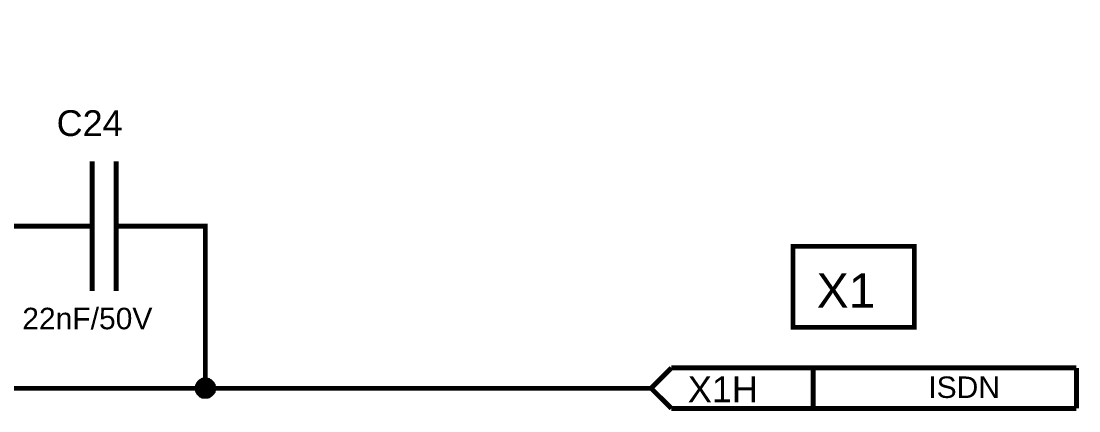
# Model space of a CAD drawing. Header units: millimetres. Extents: x -2024 to 917, y -725 to 13.
# Drawn here: x -1448 to -1382.8, y -293.1 to -269 of the extents above; entities that cross this region are included whole.
import ezdxf

# ---------------------------------------------------------------- set-up
doc = ezdxf.new("R2010")
doc.units = ezdxf.units.MM
doc.styles.get("Standard").update_dxf_attribs({"font": 'arial.ttf'})

msp = doc.modelspace()

# ---------------------------------------------------------------- linework, layer by layer
at = {"color": 7}
for points, const_width in [([(-1446.63, -281.673), (-1449.129, -281.673), (-1449.129, -269.171), (-1455.386, -269.171)], 0.3), ([(-1443.634, -277.665), (-1443.634, -285.663)], 0.3), ([(-1442.145, -277.665), (-1442.145, -285.663)], 0.3), ([(-1443.634, -281.673), (-1446.63, -281.673)], 0.3), ([(-1442.145, -281.673), (-1439.149, -281.673)], 0.3), ([(-1439.149, -281.673), (-1436.65, -281.673), (-1436.65, -291.674)], 0.3), ([(-1409.158, -291.674), (-1407.901, -290.416)], 0.3), ([(-1407.901, -290.416), (-1382.925, -290.416)], 0.3), ([(-1399.162, -290.416), (-1399.162, -292.916)], 0.3), ([(-1382.925, -290.416), (-1382.925, -292.916)], 0.3), ([(-1474.121, -291.674), (-1436.65, -291.674), (-1411.658, -291.674)], 0.3), ([(-1437.146, -291.674), (-1437.146, -291.641), (-1437.146, -291.625), (-1437.146, -291.591), (-1437.13, -291.575), (-1437.13, -291.542), (-1437.13, -291.525), (-1437.113, -291.492), (-1437.113, -291.476), (-1437.097, -291.459), (-1437.08, -291.426), (-1437.08, -291.409), (-1437.064, -291.393), (-1437.047, -291.376), (-1437.03, -291.343), (-1437.014, -291.327), (-1436.997, -291.31), (-1436.981, -291.293), (-1436.964, -291.277), (-1436.948, -291.26), (-1436.931, -291.244), (-1436.915, -291.244), (-1436.881, -291.227), (-1436.865, -291.211), (-1436.848, -291.194), (-1436.815, -291.194), (-1436.799, -291.178), (-1436.782, -291.178), (-1436.749, -291.178), (-1436.733, -291.161), (-1436.699, -291.161), (-1436.683, -291.161), (-1436.65, -291.161)], 0.3), ([(-1437.146, -291.674), (-1437.146, -291.641), (-1437.146, -291.625), (-1437.146, -291.591), (-1437.13, -291.575), (-1437.13, -291.542), (-1437.13, -291.525), (-1437.113, -291.492), (-1437.113, -291.476), (-1437.097, -291.459), (-1437.08, -291.426), (-1437.08, -291.409), (-1437.064, -291.393), (-1437.047, -291.376), (-1437.03, -291.343), (-1437.014, -291.327), (-1436.997, -291.31), (-1436.981, -291.293), (-1436.964, -291.277), (-1436.948, -291.26), (-1436.931, -291.244), (-1436.915, -291.244), (-1436.881, -291.227), (-1436.865, -291.211), (-1436.848, -291.194), (-1436.815, -291.194), (-1436.799, -291.178), (-1436.782, -291.178), (-1436.749, -291.178), (-1436.733, -291.161), (-1436.699, -291.161), (-1436.683, -291.161), (-1436.65, -291.161)], 0.3), ([(-1437.146, -291.674), (-1437.146, -291.641), (-1437.146, -291.625), (-1437.146, -291.591), (-1437.13, -291.575), (-1437.13, -291.542), (-1437.13, -291.525), (-1437.113, -291.492), (-1437.113, -291.476), (-1437.097, -291.459), (-1437.08, -291.426), (-1437.08, -291.409), (-1437.064, -291.393), (-1437.047, -291.376), (-1437.03, -291.343), (-1437.014, -291.327), (-1436.997, -291.31), (-1436.981, -291.293), (-1436.964, -291.277), (-1436.948, -291.26), (-1436.931, -291.244), (-1436.915, -291.244), (-1436.881, -291.227), (-1436.865, -291.211), (-1436.848, -291.194), (-1436.815, -291.194), (-1436.799, -291.178), (-1436.782, -291.178), (-1436.749, -291.178), (-1436.733, -291.161), (-1436.699, -291.161), (-1436.683, -291.161), (-1436.65, -291.161)], 0.3), ([(-1437.146, -291.674), (-1437.146, -291.641), (-1437.146, -291.625), (-1437.146, -291.591), (-1437.13, -291.575), (-1437.13, -291.542), (-1437.13, -291.525), (-1437.113, -291.492), (-1437.113, -291.476), (-1437.097, -291.459), (-1437.08, -291.426), (-1437.08, -291.409), (-1437.064, -291.393), (-1437.047, -291.376), (-1437.03, -291.343), (-1437.014, -291.327), (-1436.997, -291.31), (-1436.981, -291.293), (-1436.964, -291.277), (-1436.948, -291.26), (-1436.931, -291.244), (-1436.915, -291.244), (-1436.881, -291.227), (-1436.865, -291.211), (-1436.848, -291.194), (-1436.815, -291.194), (-1436.799, -291.178), (-1436.782, -291.178), (-1436.749, -291.178), (-1436.733, -291.161), (-1436.699, -291.161), (-1436.683, -291.161), (-1436.65, -291.161)], 0.3), ([(-1436.65, -292.171), (-1436.683, -292.171), (-1436.699, -292.171), (-1436.733, -292.171), (-1436.749, -292.155), (-1436.782, -292.155), (-1436.799, -292.155), (-1436.815, -292.138), (-1436.848, -292.138), (-1436.865, -292.121), (-1436.881, -292.105), (-1436.915, -292.105), (-1436.931, -292.088), (-1436.948, -292.072), (-1436.964, -292.055), (-1436.981, -292.039), (-1436.997, -292.022), (-1437.014, -292.005), (-1437.03, -291.989), (-1437.047, -291.972), (-1437.064, -291.956), (-1437.08, -291.939), (-1437.08, -291.906), (-1437.097, -291.89), (-1437.113, -291.873), (-1437.113, -291.84), (-1437.13, -291.823), (-1437.13, -291.807), (-1437.13, -291.774), (-1437.146, -291.757), (-1437.146, -291.724), (-1437.146, -291.707), (-1437.146, -291.674)], 0.3), ([(-1437.146, -291.674), (-1437.146, -291.674)], 0.3), ([(-1436.65, -292.171), (-1436.683, -292.171), (-1436.699, -292.171), (-1436.733, -292.171), (-1436.749, -292.155), (-1436.782, -292.155), (-1436.799, -292.155), (-1436.815, -292.138), (-1436.848, -292.138), (-1436.865, -292.121), (-1436.881, -292.105), (-1436.915, -292.105), (-1436.931, -292.088), (-1436.948, -292.072), (-1436.964, -292.055), (-1436.981, -292.039), (-1436.997, -292.022), (-1437.014, -292.005), (-1437.03, -291.989), (-1437.047, -291.972), (-1437.064, -291.956), (-1437.08, -291.939), (-1437.08, -291.906), (-1437.097, -291.89), (-1437.113, -291.873), (-1437.113, -291.84), (-1437.13, -291.823), (-1437.13, -291.807), (-1437.13, -291.774), (-1437.146, -291.757), (-1437.146, -291.724), (-1437.146, -291.707), (-1437.146, -291.674)], 0.3), ([(-1437.146, -291.674), (-1437.146, -291.674)], 0.3), ([(-1436.65, -292.171), (-1436.683, -292.171), (-1436.699, -292.171), (-1436.733, -292.171), (-1436.749, -292.155), (-1436.782, -292.155), (-1436.799, -292.155), (-1436.815, -292.138), (-1436.848, -292.138), (-1436.865, -292.121), (-1436.881, -292.105), (-1436.915, -292.105), (-1436.931, -292.088), (-1436.948, -292.072), (-1436.964, -292.055), (-1436.981, -292.039), (-1436.997, -292.022), (-1437.014, -292.005), (-1437.03, -291.989), (-1437.047, -291.972), (-1437.064, -291.956), (-1437.08, -291.939), (-1437.08, -291.906), (-1437.097, -291.89), (-1437.113, -291.873), (-1437.113, -291.84), (-1437.13, -291.823), (-1437.13, -291.807), (-1437.13, -291.774), (-1437.146, -291.757), (-1437.146, -291.724), (-1437.146, -291.707), (-1437.146, -291.674)], 0.3), ([(-1437.146, -291.674), (-1437.146, -291.674)], 0.3), ([(-1436.65, -292.171), (-1436.683, -292.171), (-1436.699, -292.171), (-1436.733, -292.171), (-1436.749, -292.155), (-1436.782, -292.155), (-1436.799, -292.155), (-1436.815, -292.138), (-1436.848, -292.138), (-1436.865, -292.121), (-1436.881, -292.105), (-1436.915, -292.105), (-1436.931, -292.088), (-1436.948, -292.072), (-1436.964, -292.055), (-1436.981, -292.039), (-1436.997, -292.022), (-1437.014, -292.005), (-1437.03, -291.989), (-1437.047, -291.972), (-1437.064, -291.956), (-1437.08, -291.939), (-1437.08, -291.906), (-1437.097, -291.89), (-1437.113, -291.873), (-1437.113, -291.84), (-1437.13, -291.823), (-1437.13, -291.807), (-1437.13, -291.774), (-1437.146, -291.757), (-1437.146, -291.724), (-1437.146, -291.707), (-1437.146, -291.674)], 0.3), ([(-1437.146, -291.674), (-1437.146, -291.674)], 0.3), ([(-1437.146, -291.674), (-1437.146, -291.641), (-1437.146, -291.625), (-1437.146, -291.591), (-1437.13, -291.575), (-1437.13, -291.542), (-1437.13, -291.525), (-1437.113, -291.492), (-1437.113, -291.476), (-1437.097, -291.459), (-1437.08, -291.426), (-1437.08, -291.409), (-1437.064, -291.393), (-1437.047, -291.376), (-1437.03, -291.343), (-1437.014, -291.327), (-1436.997, -291.31), (-1436.981, -291.293), (-1436.964, -291.277), (-1436.948, -291.26), (-1436.931, -291.244), (-1436.915, -291.244), (-1436.881, -291.227), (-1436.865, -291.211), (-1436.848, -291.194), (-1436.815, -291.194), (-1436.799, -291.178), (-1436.782, -291.178), (-1436.749, -291.178), (-1436.733, -291.161), (-1436.699, -291.161), (-1436.683, -291.161), (-1436.65, -291.161)], 0.0991), ([(-1437.146, -291.674), (-1437.146, -291.641), (-1437.146, -291.625), (-1437.146, -291.591), (-1437.13, -291.575), (-1437.13, -291.542), (-1437.13, -291.525), (-1437.113, -291.492), (-1437.113, -291.476), (-1437.097, -291.459), (-1437.08, -291.426), (-1437.08, -291.409), (-1437.064, -291.393), (-1437.047, -291.376), (-1437.03, -291.343), (-1437.014, -291.327), (-1436.997, -291.31), (-1436.981, -291.293), (-1436.964, -291.277), (-1436.948, -291.26), (-1436.931, -291.244), (-1436.915, -291.244), (-1436.881, -291.227), (-1436.865, -291.211), (-1436.848, -291.194), (-1436.815, -291.194), (-1436.799, -291.178), (-1436.782, -291.178), (-1436.749, -291.178), (-1436.733, -291.161), (-1436.699, -291.161), (-1436.683, -291.161), (-1436.65, -291.161)], 0.0991), ([(-1437.146, -291.674), (-1437.146, -291.641), (-1437.146, -291.625), (-1437.146, -291.591), (-1437.13, -291.575), (-1437.13, -291.542), (-1437.13, -291.525), (-1437.113, -291.492), (-1437.113, -291.476), (-1437.097, -291.459), (-1437.08, -291.426), (-1437.08, -291.409), (-1437.064, -291.393), (-1437.047, -291.376), (-1437.03, -291.343), (-1437.014, -291.327), (-1436.997, -291.31), (-1436.981, -291.293), (-1436.964, -291.277), (-1436.948, -291.26), (-1436.931, -291.244), (-1436.915, -291.244), (-1436.881, -291.227), (-1436.865, -291.211), (-1436.848, -291.194), (-1436.815, -291.194), (-1436.799, -291.178), (-1436.782, -291.178), (-1436.749, -291.178), (-1436.733, -291.161), (-1436.699, -291.161), (-1436.683, -291.161), (-1436.65, -291.161)], 0.0991), ([(-1437.146, -291.674), (-1437.146, -291.641), (-1437.146, -291.625), (-1437.146, -291.591), (-1437.13, -291.575), (-1437.13, -291.542), (-1437.13, -291.525), (-1437.113, -291.492), (-1437.113, -291.476), (-1437.097, -291.459), (-1437.08, -291.426), (-1437.08, -291.409), (-1437.064, -291.393), (-1437.047, -291.376), (-1437.03, -291.343), (-1437.014, -291.327), (-1436.997, -291.31), (-1436.981, -291.293), (-1436.964, -291.277), (-1436.948, -291.26), (-1436.931, -291.244), (-1436.915, -291.244), (-1436.881, -291.227), (-1436.865, -291.211), (-1436.848, -291.194), (-1436.815, -291.194), (-1436.799, -291.178), (-1436.782, -291.178), (-1436.749, -291.178), (-1436.733, -291.161), (-1436.699, -291.161), (-1436.683, -291.161), (-1436.65, -291.161)], 0.0991), ([(-1436.65, -291.161), (-1436.65, -291.161)], 0.3), ([(-1436.65, -291.161), (-1436.617, -291.161), (-1436.6, -291.161), (-1436.567, -291.161), (-1436.55, -291.178), (-1436.517, -291.178), (-1436.501, -291.178), (-1436.468, -291.194), (-1436.451, -291.194), (-1436.435, -291.211), (-1436.402, -291.227), (-1436.385, -291.244), (-1436.368, -291.244), (-1436.352, -291.26), (-1436.319, -291.277), (-1436.302, -291.293), (-1436.286, -291.31), (-1436.269, -291.327), (-1436.253, -291.343), (-1436.236, -291.376), (-1436.219, -291.393), (-1436.219, -291.409), (-1436.203, -291.426), (-1436.186, -291.459), (-1436.17, -291.476), (-1436.17, -291.492), (-1436.153, -291.525), (-1436.153, -291.542), (-1436.153, -291.575), (-1436.137, -291.591), (-1436.137, -291.625), (-1436.137, -291.641), (-1436.137, -291.674)], 0.3), ([(-1436.65, -291.161), (-1436.65, -291.161)], 0.3), ([(-1436.65, -291.161), (-1436.617, -291.161), (-1436.6, -291.161), (-1436.567, -291.161), (-1436.55, -291.178), (-1436.517, -291.178), (-1436.501, -291.178), (-1436.468, -291.194), (-1436.451, -291.194), (-1436.435, -291.211), (-1436.402, -291.227), (-1436.385, -291.244), (-1436.368, -291.244), (-1436.352, -291.26), (-1436.319, -291.277), (-1436.302, -291.293), (-1436.286, -291.31), (-1436.269, -291.327), (-1436.253, -291.343), (-1436.236, -291.376), (-1436.219, -291.393), (-1436.219, -291.409), (-1436.203, -291.426), (-1436.186, -291.459), (-1436.17, -291.476), (-1436.17, -291.492), (-1436.153, -291.525), (-1436.153, -291.542), (-1436.153, -291.575), (-1436.137, -291.591), (-1436.137, -291.625), (-1436.137, -291.641), (-1436.137, -291.674)], 0.3), ([(-1436.65, -291.161), (-1436.65, -291.161)], 0.3), ([(-1436.65, -291.161), (-1436.617, -291.161), (-1436.6, -291.161), (-1436.567, -291.161), (-1436.55, -291.178), (-1436.517, -291.178), (-1436.501, -291.178), (-1436.468, -291.194), (-1436.451, -291.194), (-1436.435, -291.211), (-1436.402, -291.227), (-1436.385, -291.244), (-1436.368, -291.244), (-1436.352, -291.26), (-1436.319, -291.277), (-1436.302, -291.293), (-1436.286, -291.31), (-1436.269, -291.327), (-1436.253, -291.343), (-1436.236, -291.376), (-1436.219, -291.393), (-1436.219, -291.409), (-1436.203, -291.426), (-1436.186, -291.459), (-1436.17, -291.476), (-1436.17, -291.492), (-1436.153, -291.525), (-1436.153, -291.542), (-1436.153, -291.575), (-1436.137, -291.591), (-1436.137, -291.625), (-1436.137, -291.641), (-1436.137, -291.674)], 0.3), ([(-1436.65, -291.161), (-1436.65, -291.161)], 0.3), ([(-1436.65, -291.161), (-1436.617, -291.161), (-1436.6, -291.161), (-1436.567, -291.161), (-1436.55, -291.178), (-1436.517, -291.178), (-1436.501, -291.178), (-1436.468, -291.194), (-1436.451, -291.194), (-1436.435, -291.211), (-1436.402, -291.227), (-1436.385, -291.244), (-1436.368, -291.244), (-1436.352, -291.26), (-1436.319, -291.277), (-1436.302, -291.293), (-1436.286, -291.31), (-1436.269, -291.327), (-1436.253, -291.343), (-1436.236, -291.376), (-1436.219, -291.393), (-1436.219, -291.409), (-1436.203, -291.426), (-1436.186, -291.459), (-1436.17, -291.476), (-1436.17, -291.492), (-1436.153, -291.525), (-1436.153, -291.542), (-1436.153, -291.575), (-1436.137, -291.591), (-1436.137, -291.625), (-1436.137, -291.641), (-1436.137, -291.674)], 0.3), ([(-1436.137, -291.674), (-1436.137, -291.707), (-1436.137, -291.724), (-1436.137, -291.757), (-1436.153, -291.774), (-1436.153, -291.807), (-1436.153, -291.823), (-1436.17, -291.84), (-1436.17, -291.873), (-1436.186, -291.89), (-1436.203, -291.906), (-1436.219, -291.939), (-1436.219, -291.956), (-1436.236, -291.972), (-1436.253, -291.989), (-1436.269, -292.005), (-1436.286, -292.022), (-1436.302, -292.039), (-1436.319, -292.055), (-1436.352, -292.072), (-1436.368, -292.088), (-1436.385, -292.105), (-1436.402, -292.105), (-1436.435, -292.121), (-1436.451, -292.138), (-1436.468, -292.138), (-1436.501, -292.155), (-1436.517, -292.155), (-1436.55, -292.155), (-1436.567, -292.171), (-1436.6, -292.171), (-1436.617, -292.171), (-1436.65, -292.171)], 0.3), ([(-1436.137, -291.674), (-1436.137, -291.707), (-1436.137, -291.724), (-1436.137, -291.757), (-1436.153, -291.774), (-1436.153, -291.807), (-1436.153, -291.823), (-1436.17, -291.84), (-1436.17, -291.873), (-1436.186, -291.89), (-1436.203, -291.906), (-1436.219, -291.939), (-1436.219, -291.956), (-1436.236, -291.972), (-1436.253, -291.989), (-1436.269, -292.005), (-1436.286, -292.022), (-1436.302, -292.039), (-1436.319, -292.055), (-1436.352, -292.072), (-1436.368, -292.088), (-1436.385, -292.105), (-1436.402, -292.105), (-1436.435, -292.121), (-1436.451, -292.138), (-1436.468, -292.138), (-1436.501, -292.155), (-1436.517, -292.155), (-1436.55, -292.155), (-1436.567, -292.171), (-1436.6, -292.171), (-1436.617, -292.171), (-1436.65, -292.171)], 0.3), ([(-1436.137, -291.674), (-1436.137, -291.707), (-1436.137, -291.724), (-1436.137, -291.757), (-1436.153, -291.774), (-1436.153, -291.807), (-1436.153, -291.823), (-1436.17, -291.84), (-1436.17, -291.873), (-1436.186, -291.89), (-1436.203, -291.906), (-1436.219, -291.939), (-1436.219, -291.956), (-1436.236, -291.972), (-1436.253, -291.989), (-1436.269, -292.005), (-1436.286, -292.022), (-1436.302, -292.039), (-1436.319, -292.055), (-1436.352, -292.072), (-1436.368, -292.088), (-1436.385, -292.105), (-1436.402, -292.105), (-1436.435, -292.121), (-1436.451, -292.138), (-1436.468, -292.138), (-1436.501, -292.155), (-1436.517, -292.155), (-1436.55, -292.155), (-1436.567, -292.171), (-1436.6, -292.171), (-1436.617, -292.171), (-1436.65, -292.171)], 0.3), ([(-1436.137, -291.674), (-1436.137, -291.707), (-1436.137, -291.724), (-1436.137, -291.757), (-1436.153, -291.774), (-1436.153, -291.807), (-1436.153, -291.823), (-1436.17, -291.84), (-1436.17, -291.873), (-1436.186, -291.89), (-1436.203, -291.906), (-1436.219, -291.939), (-1436.219, -291.956), (-1436.236, -291.972), (-1436.253, -291.989), (-1436.269, -292.005), (-1436.286, -292.022), (-1436.302, -292.039), (-1436.319, -292.055), (-1436.352, -292.072), (-1436.368, -292.088), (-1436.385, -292.105), (-1436.402, -292.105), (-1436.435, -292.121), (-1436.451, -292.138), (-1436.468, -292.138), (-1436.501, -292.155), (-1436.517, -292.155), (-1436.55, -292.155), (-1436.567, -292.171), (-1436.6, -292.171), (-1436.617, -292.171), (-1436.65, -292.171)], 0.3), ([(-1436.65, -291.161), (-1436.65, -291.161)], 0.0991), ([(-1436.65, -291.161), (-1436.617, -291.161), (-1436.6, -291.161), (-1436.567, -291.161), (-1436.55, -291.178), (-1436.517, -291.178), (-1436.501, -291.178), (-1436.468, -291.194), (-1436.451, -291.194), (-1436.435, -291.211), (-1436.402, -291.227), (-1436.385, -291.244), (-1436.368, -291.244), (-1436.352, -291.26), (-1436.319, -291.277), (-1436.302, -291.293), (-1436.286, -291.31), (-1436.269, -291.327), (-1436.253, -291.343), (-1436.236, -291.376), (-1436.219, -291.393), (-1436.219, -291.409), (-1436.203, -291.426), (-1436.186, -291.459), (-1436.17, -291.476), (-1436.17, -291.492), (-1436.153, -291.525), (-1436.153, -291.542), (-1436.153, -291.575), (-1436.137, -291.591), (-1436.137, -291.625), (-1436.137, -291.641), (-1436.137, -291.674)], 0.0991), ([(-1436.65, -291.161), (-1436.65, -291.161)], 0.0991), ([(-1436.65, -291.161), (-1436.617, -291.161), (-1436.6, -291.161), (-1436.567, -291.161), (-1436.55, -291.178), (-1436.517, -291.178), (-1436.501, -291.178), (-1436.468, -291.194), (-1436.451, -291.194), (-1436.435, -291.211), (-1436.402, -291.227), (-1436.385, -291.244), (-1436.368, -291.244), (-1436.352, -291.26), (-1436.319, -291.277), (-1436.302, -291.293), (-1436.286, -291.31), (-1436.269, -291.327), (-1436.253, -291.343), (-1436.236, -291.376), (-1436.219, -291.393), (-1436.219, -291.409), (-1436.203, -291.426), (-1436.186, -291.459), (-1436.17, -291.476), (-1436.17, -291.492), (-1436.153, -291.525), (-1436.153, -291.542), (-1436.153, -291.575), (-1436.137, -291.591), (-1436.137, -291.625), (-1436.137, -291.641), (-1436.137, -291.674)], 0.0991), ([(-1436.65, -291.161), (-1436.65, -291.161)], 0.0991), ([(-1436.65, -291.161), (-1436.617, -291.161), (-1436.6, -291.161), (-1436.567, -291.161), (-1436.55, -291.178), (-1436.517, -291.178), (-1436.501, -291.178), (-1436.468, -291.194), (-1436.451, -291.194), (-1436.435, -291.211), (-1436.402, -291.227), (-1436.385, -291.244), (-1436.368, -291.244), (-1436.352, -291.26), (-1436.319, -291.277), (-1436.302, -291.293), (-1436.286, -291.31), (-1436.269, -291.327), (-1436.253, -291.343), (-1436.236, -291.376), (-1436.219, -291.393), (-1436.219, -291.409), (-1436.203, -291.426), (-1436.186, -291.459), (-1436.17, -291.476), (-1436.17, -291.492), (-1436.153, -291.525), (-1436.153, -291.542), (-1436.153, -291.575), (-1436.137, -291.591), (-1436.137, -291.625), (-1436.137, -291.641), (-1436.137, -291.674)], 0.0991), ([(-1436.65, -291.161), (-1436.65, -291.161)], 0.0991), ([(-1436.65, -291.161), (-1436.617, -291.161), (-1436.6, -291.161), (-1436.567, -291.161), (-1436.55, -291.178), (-1436.517, -291.178), (-1436.501, -291.178), (-1436.468, -291.194), (-1436.451, -291.194), (-1436.435, -291.211), (-1436.402, -291.227), (-1436.385, -291.244), (-1436.368, -291.244), (-1436.352, -291.26), (-1436.319, -291.277), (-1436.302, -291.293), (-1436.286, -291.31), (-1436.269, -291.327), (-1436.253, -291.343), (-1436.236, -291.376), (-1436.219, -291.393), (-1436.219, -291.409), (-1436.203, -291.426), (-1436.186, -291.459), (-1436.17, -291.476), (-1436.17, -291.492), (-1436.153, -291.525), (-1436.153, -291.542), (-1436.153, -291.575), (-1436.137, -291.591), (-1436.137, -291.625), (-1436.137, -291.641), (-1436.137, -291.674)], 0.0991), ([(-1436.137, -291.674), (-1436.137, -291.674), (-1436.137, -291.674), (-1436.137, -291.674), (-1436.137, -291.674), (-1436.137, -291.674), (-1436.137, -291.674), (-1436.137, -291.674), (-1436.137, -291.674), (-1436.137, -291.674), (-1436.137, -291.674), (-1436.137, -291.674), (-1436.137, -291.674), (-1436.137, -291.674), (-1436.137, -291.674), (-1436.137, -291.674), (-1436.137, -291.674), (-1436.137, -291.674), (-1436.137, -291.674), (-1436.137, -291.674), (-1436.137, -291.674), (-1436.137, -291.674), (-1436.137, -291.674), (-1436.137, -291.674), (-1436.137, -291.674), (-1436.137, -291.674), (-1436.137, -291.674), (-1436.137, -291.674), (-1436.137, -291.674), (-1436.137, -291.674), (-1436.137, -291.674), (-1436.137, -291.674), (-1436.137, -291.674)], 0.3), ([(-1436.137, -291.674), (-1436.137, -291.674)], 0.3), ([(-1436.137, -291.674), (-1436.137, -291.674), (-1436.137, -291.674), (-1436.137, -291.674), (-1436.137, -291.674), (-1436.137, -291.674), (-1436.137, -291.674), (-1436.137, -291.674), (-1436.137, -291.674), (-1436.137, -291.674), (-1436.137, -291.674), (-1436.137, -291.674), (-1436.137, -291.674), (-1436.137, -291.674), (-1436.137, -291.674), (-1436.137, -291.674), (-1436.137, -291.674), (-1436.137, -291.674), (-1436.137, -291.674), (-1436.137, -291.674), (-1436.137, -291.674), (-1436.137, -291.674), (-1436.137, -291.674), (-1436.137, -291.674), (-1436.137, -291.674), (-1436.137, -291.674), (-1436.137, -291.674), (-1436.137, -291.674), (-1436.137, -291.674), (-1436.137, -291.674), (-1436.137, -291.674), (-1436.137, -291.674), (-1436.137, -291.674)], 0.3), ([(-1436.137, -291.674), (-1436.137, -291.674)], 0.3), ([(-1436.137, -291.674), (-1436.137, -291.674), (-1436.137, -291.674), (-1436.137, -291.674), (-1436.137, -291.674), (-1436.137, -291.674), (-1436.137, -291.674), (-1436.137, -291.674), (-1436.137, -291.674), (-1436.137, -291.674), (-1436.137, -291.674), (-1436.137, -291.674), (-1436.137, -291.674), (-1436.137, -291.674), (-1436.137, -291.674), (-1436.137, -291.674), (-1436.137, -291.674), (-1436.137, -291.674), (-1436.137, -291.674), (-1436.137, -291.674), (-1436.137, -291.674), (-1436.137, -291.674), (-1436.137, -291.674), (-1436.137, -291.674), (-1436.137, -291.674), (-1436.137, -291.674), (-1436.137, -291.674), (-1436.137, -291.674), (-1436.137, -291.674), (-1436.137, -291.674), (-1436.137, -291.674), (-1436.137, -291.674), (-1436.137, -291.674)], 0.3), ([(-1436.137, -291.674), (-1436.137, -291.674)], 0.3), ([(-1436.137, -291.674), (-1436.137, -291.674), (-1436.137, -291.674), (-1436.137, -291.674), (-1436.137, -291.674), (-1436.137, -291.674), (-1436.137, -291.674), (-1436.137, -291.674), (-1436.137, -291.674), (-1436.137, -291.674), (-1436.137, -291.674), (-1436.137, -291.674), (-1436.137, -291.674), (-1436.137, -291.674), (-1436.137, -291.674), (-1436.137, -291.674), (-1436.137, -291.674), (-1436.137, -291.674), (-1436.137, -291.674), (-1436.137, -291.674), (-1436.137, -291.674), (-1436.137, -291.674), (-1436.137, -291.674), (-1436.137, -291.674), (-1436.137, -291.674), (-1436.137, -291.674), (-1436.137, -291.674), (-1436.137, -291.674), (-1436.137, -291.674), (-1436.137, -291.674), (-1436.137, -291.674), (-1436.137, -291.674), (-1436.137, -291.674)], 0.3), ([(-1436.137, -291.674), (-1436.137, -291.674)], 0.3), ([(-1409.158, -291.674), (-1411.658, -291.674)], 0.3), ([(-1407.901, -292.916), (-1409.158, -291.674)], 0.3), ([(-1436.65, -292.171), (-1436.683, -292.171), (-1436.699, -292.171), (-1436.733, -292.171), (-1436.749, -292.155), (-1436.782, -292.155), (-1436.799, -292.155), (-1436.815, -292.138), (-1436.848, -292.138), (-1436.865, -292.121), (-1436.881, -292.105), (-1436.915, -292.105), (-1436.931, -292.088), (-1436.948, -292.072), (-1436.964, -292.055), (-1436.981, -292.039), (-1436.997, -292.022), (-1437.014, -292.005), (-1437.03, -291.989), (-1437.047, -291.972), (-1437.064, -291.956), (-1437.08, -291.939), (-1437.08, -291.906), (-1437.097, -291.89), (-1437.113, -291.873), (-1437.113, -291.84), (-1437.13, -291.823), (-1437.13, -291.807), (-1437.13, -291.774), (-1437.146, -291.757), (-1437.146, -291.724), (-1437.146, -291.707), (-1437.146, -291.674)], 0.0991), ([(-1437.146, -291.674), (-1437.146, -291.674)], 0.0991), ([(-1436.65, -292.171), (-1436.683, -292.171), (-1436.699, -292.171), (-1436.733, -292.171), (-1436.749, -292.155), (-1436.782, -292.155), (-1436.799, -292.155), (-1436.815, -292.138), (-1436.848, -292.138), (-1436.865, -292.121), (-1436.881, -292.105), (-1436.915, -292.105), (-1436.931, -292.088), (-1436.948, -292.072), (-1436.964, -292.055), (-1436.981, -292.039), (-1436.997, -292.022), (-1437.014, -292.005), (-1437.03, -291.989), (-1437.047, -291.972), (-1437.064, -291.956), (-1437.08, -291.939), (-1437.08, -291.906), (-1437.097, -291.89), (-1437.113, -291.873), (-1437.113, -291.84), (-1437.13, -291.823), (-1437.13, -291.807), (-1437.13, -291.774), (-1437.146, -291.757), (-1437.146, -291.724), (-1437.146, -291.707), (-1437.146, -291.674)], 0.0991), ([(-1437.146, -291.674), (-1437.146, -291.674)], 0.0991), ([(-1436.65, -292.171), (-1436.683, -292.171), (-1436.699, -292.171), (-1436.733, -292.171), (-1436.749, -292.155), (-1436.782, -292.155), (-1436.799, -292.155), (-1436.815, -292.138), (-1436.848, -292.138), (-1436.865, -292.121), (-1436.881, -292.105), (-1436.915, -292.105), (-1436.931, -292.088), (-1436.948, -292.072), (-1436.964, -292.055), (-1436.981, -292.039), (-1436.997, -292.022), (-1437.014, -292.005), (-1437.03, -291.989), (-1437.047, -291.972), (-1437.064, -291.956), (-1437.08, -291.939), (-1437.08, -291.906), (-1437.097, -291.89), (-1437.113, -291.873), (-1437.113, -291.84), (-1437.13, -291.823), (-1437.13, -291.807), (-1437.13, -291.774), (-1437.146, -291.757), (-1437.146, -291.724), (-1437.146, -291.707), (-1437.146, -291.674)], 0.0991), ([(-1437.146, -291.674), (-1437.146, -291.674)], 0.0991), ([(-1436.65, -292.171), (-1436.683, -292.171), (-1436.699, -292.171), (-1436.733, -292.171), (-1436.749, -292.155), (-1436.782, -292.155), (-1436.799, -292.155), (-1436.815, -292.138), (-1436.848, -292.138), (-1436.865, -292.121), (-1436.881, -292.105), (-1436.915, -292.105), (-1436.931, -292.088), (-1436.948, -292.072), (-1436.964, -292.055), (-1436.981, -292.039), (-1436.997, -292.022), (-1437.014, -292.005), (-1437.03, -291.989), (-1437.047, -291.972), (-1437.064, -291.956), (-1437.08, -291.939), (-1437.08, -291.906), (-1437.097, -291.89), (-1437.113, -291.873), (-1437.113, -291.84), (-1437.13, -291.823), (-1437.13, -291.807), (-1437.13, -291.774), (-1437.146, -291.757), (-1437.146, -291.724), (-1437.146, -291.707), (-1437.146, -291.674)], 0.0991), ([(-1437.146, -291.674), (-1437.146, -291.674)], 0.0991), ([(-1436.137, -291.674), (-1436.137, -291.707), (-1436.137, -291.724), (-1436.137, -291.757), (-1436.153, -291.774), (-1436.153, -291.807), (-1436.153, -291.823), (-1436.17, -291.84), (-1436.17, -291.873), (-1436.186, -291.89), (-1436.203, -291.906), (-1436.219, -291.939), (-1436.219, -291.956), (-1436.236, -291.972), (-1436.253, -291.989), (-1436.269, -292.005), (-1436.286, -292.022), (-1436.302, -292.039), (-1436.319, -292.055), (-1436.352, -292.072), (-1436.368, -292.088), (-1436.385, -292.105), (-1436.402, -292.105), (-1436.435, -292.121), (-1436.451, -292.138), (-1436.468, -292.138), (-1436.501, -292.155), (-1436.517, -292.155), (-1436.55, -292.155), (-1436.567, -292.171), (-1436.6, -292.171), (-1436.617, -292.171), (-1436.65, -292.171)], 0.0991), ([(-1436.137, -291.674), (-1436.137, -291.707), (-1436.137, -291.724), (-1436.137, -291.757), (-1436.153, -291.774), (-1436.153, -291.807), (-1436.153, -291.823), (-1436.17, -291.84), (-1436.17, -291.873), (-1436.186, -291.89), (-1436.203, -291.906), (-1436.219, -291.939), (-1436.219, -291.956), (-1436.236, -291.972), (-1436.253, -291.989), (-1436.269, -292.005), (-1436.286, -292.022), (-1436.302, -292.039), (-1436.319, -292.055), (-1436.352, -292.072), (-1436.368, -292.088), (-1436.385, -292.105), (-1436.402, -292.105), (-1436.435, -292.121), (-1436.451, -292.138), (-1436.468, -292.138), (-1436.501, -292.155), (-1436.517, -292.155), (-1436.55, -292.155), (-1436.567, -292.171), (-1436.6, -292.171), (-1436.617, -292.171), (-1436.65, -292.171)], 0.0991), ([(-1436.137, -291.674), (-1436.137, -291.707), (-1436.137, -291.724), (-1436.137, -291.757), (-1436.153, -291.774), (-1436.153, -291.807), (-1436.153, -291.823), (-1436.17, -291.84), (-1436.17, -291.873), (-1436.186, -291.89), (-1436.203, -291.906), (-1436.219, -291.939), (-1436.219, -291.956), (-1436.236, -291.972), (-1436.253, -291.989), (-1436.269, -292.005), (-1436.286, -292.022), (-1436.302, -292.039), (-1436.319, -292.055), (-1436.352, -292.072), (-1436.368, -292.088), (-1436.385, -292.105), (-1436.402, -292.105), (-1436.435, -292.121), (-1436.451, -292.138), (-1436.468, -292.138), (-1436.501, -292.155), (-1436.517, -292.155), (-1436.55, -292.155), (-1436.567, -292.171), (-1436.6, -292.171), (-1436.617, -292.171), (-1436.65, -292.171)], 0.0991), ([(-1436.137, -291.674), (-1436.137, -291.707), (-1436.137, -291.724), (-1436.137, -291.757), (-1436.153, -291.774), (-1436.153, -291.807), (-1436.153, -291.823), (-1436.17, -291.84), (-1436.17, -291.873), (-1436.186, -291.89), (-1436.203, -291.906), (-1436.219, -291.939), (-1436.219, -291.956), (-1436.236, -291.972), (-1436.253, -291.989), (-1436.269, -292.005), (-1436.286, -292.022), (-1436.302, -292.039), (-1436.319, -292.055), (-1436.352, -292.072), (-1436.368, -292.088), (-1436.385, -292.105), (-1436.402, -292.105), (-1436.435, -292.121), (-1436.451, -292.138), (-1436.468, -292.138), (-1436.501, -292.155), (-1436.517, -292.155), (-1436.55, -292.155), (-1436.567, -292.171), (-1436.6, -292.171), (-1436.617, -292.171), (-1436.65, -292.171)], 0.0991), ([(-1436.137, -291.674), (-1436.137, -291.674), (-1436.137, -291.674), (-1436.137, -291.674), (-1436.137, -291.674), (-1436.137, -291.674), (-1436.137, -291.674), (-1436.137, -291.674), (-1436.137, -291.674), (-1436.137, -291.674), (-1436.137, -291.674), (-1436.137, -291.674), (-1436.137, -291.674), (-1436.137, -291.674), (-1436.137, -291.674), (-1436.137, -291.674), (-1436.137, -291.674), (-1436.137, -291.674), (-1436.137, -291.674), (-1436.137, -291.674), (-1436.137, -291.674), (-1436.137, -291.674), (-1436.137, -291.674), (-1436.137, -291.674), (-1436.137, -291.674), (-1436.137, -291.674), (-1436.137, -291.674), (-1436.137, -291.674), (-1436.137, -291.674), (-1436.137, -291.674), (-1436.137, -291.674), (-1436.137, -291.674), (-1436.137, -291.674)], 0.0991), ([(-1436.137, -291.674), (-1436.137, -291.674)], 0.0991), ([(-1436.137, -291.674), (-1436.137, -291.674), (-1436.137, -291.674), (-1436.137, -291.674), (-1436.137, -291.674), (-1436.137, -291.674), (-1436.137, -291.674), (-1436.137, -291.674), (-1436.137, -291.674), (-1436.137, -291.674), (-1436.137, -291.674), (-1436.137, -291.674), (-1436.137, -291.674), (-1436.137, -291.674), (-1436.137, -291.674), (-1436.137, -291.674), (-1436.137, -291.674), (-1436.137, -291.674), (-1436.137, -291.674), (-1436.137, -291.674), (-1436.137, -291.674), (-1436.137, -291.674), (-1436.137, -291.674), (-1436.137, -291.674), (-1436.137, -291.674), (-1436.137, -291.674), (-1436.137, -291.674), (-1436.137, -291.674), (-1436.137, -291.674), (-1436.137, -291.674), (-1436.137, -291.674), (-1436.137, -291.674), (-1436.137, -291.674)], 0.0991), ([(-1436.137, -291.674), (-1436.137, -291.674)], 0.0991), ([(-1436.137, -291.674), (-1436.137, -291.674), (-1436.137, -291.674), (-1436.137, -291.674), (-1436.137, -291.674), (-1436.137, -291.674), (-1436.137, -291.674), (-1436.137, -291.674), (-1436.137, -291.674), (-1436.137, -291.674), (-1436.137, -291.674), (-1436.137, -291.674), (-1436.137, -291.674), (-1436.137, -291.674), (-1436.137, -291.674), (-1436.137, -291.674), (-1436.137, -291.674), (-1436.137, -291.674), (-1436.137, -291.674), (-1436.137, -291.674), (-1436.137, -291.674), (-1436.137, -291.674), (-1436.137, -291.674), (-1436.137, -291.674), (-1436.137, -291.674), (-1436.137, -291.674), (-1436.137, -291.674), (-1436.137, -291.674), (-1436.137, -291.674), (-1436.137, -291.674), (-1436.137, -291.674), (-1436.137, -291.674), (-1436.137, -291.674)], 0.0991), ([(-1436.137, -291.674), (-1436.137, -291.674)], 0.0991), ([(-1436.137, -291.674), (-1436.137, -291.674), (-1436.137, -291.674), (-1436.137, -291.674), (-1436.137, -291.674), (-1436.137, -291.674), (-1436.137, -291.674), (-1436.137, -291.674), (-1436.137, -291.674), (-1436.137, -291.674), (-1436.137, -291.674), (-1436.137, -291.674), (-1436.137, -291.674), (-1436.137, -291.674), (-1436.137, -291.674), (-1436.137, -291.674), (-1436.137, -291.674), (-1436.137, -291.674), (-1436.137, -291.674), (-1436.137, -291.674), (-1436.137, -291.674), (-1436.137, -291.674), (-1436.137, -291.674), (-1436.137, -291.674), (-1436.137, -291.674), (-1436.137, -291.674), (-1436.137, -291.674), (-1436.137, -291.674), (-1436.137, -291.674), (-1436.137, -291.674), (-1436.137, -291.674), (-1436.137, -291.674), (-1436.137, -291.674)], 0.0991), ([(-1436.137, -291.674), (-1436.137, -291.674)], 0.0991), ([(-1382.925, -292.916), (-1407.901, -292.916)], 0.3)]:
    msp.add_lwpolyline(points, dxfattribs=dict(at, const_width=const_width))
for points, const_width in [([(-1400.403, -282.915), (-1392.922, -282.915), (-1392.922, -287.915), (-1400.403, -287.915), (-1400.403, -282.915)], 0.3), ([(-1400.403, -282.915), (-1400.403, -287.915), (-1392.922, -287.915), (-1392.922, -282.915), (-1400.403, -282.915), (-1400.403, -282.915)], 0.0991)]:
    msp.add_lwpolyline(points, close=True, dxfattribs=dict(at, const_width=const_width))
at = {"color": 7, "const_width": 0.508}
msp.add_lwpolyline([(-1436.852, -291.662, 1), (-1436.344, -291.662, 1)], format="xyb", close=True, dxfattribs=at)

# ---------------------------------------------------------------- texts
at = {"color": 7}
for s, height, p in [('C24', 1.5897, (-1445.819, -276.109)), ('X1', 2.1195, (-1398.946, -286.707)), ('22nF/50V', 1.3247, (-1447.938, -288.031)), ('ISDN', 1.3247, (-1392.061, -292.27)), ('X1H', 1.5897, (-1406.891, -292.535))]:
    msp.add_text(s, height=height, dxfattribs=at).set_placement(p)

doc.saveas('drawing.dxf')
